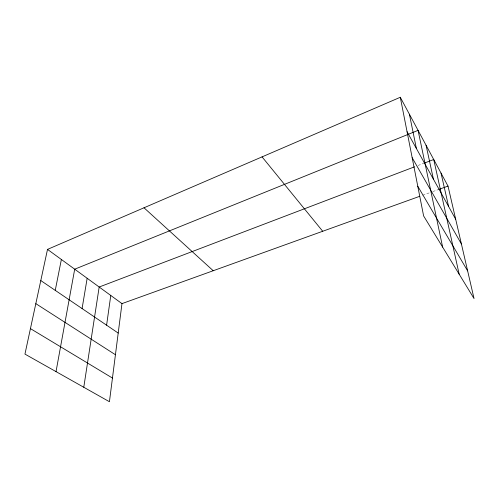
<?xml version="1.0" encoding="UTF-8"?>
<svg xmlns="http://www.w3.org/2000/svg" width="499" height="499" viewBox="0 0 499 499"><rect width="100%" height="100%" fill="white"/><g stroke="black" fill="none" stroke-linecap="round" stroke-linejoin="round"><path stroke-width="0.37" stroke-dasharray="2.5 1.87" d="M418.075 165.468L423.058 163.572M422.665 195.24L429.907 192.633M432.808 191.585L437.873 189.757"/><path stroke-width="0.75" d="M47.511 249.394L121.968 303.617L109.431 401.726L24.95 354.103L47.511 249.394L400.292 97.274L448.015 186.102L474.05 298.583L423.614 215.936L400.292 97.274M106.599 325.192L110.772 295.464M83.776 387.268L99.176 287.019L414.519 166.822M82.085 308.563L87.163 278.267M56.025 371.624L74.7 269.192L418.068 130.364L442.638 247.111M55.246 290.362L61.371 259.486M423.77 163.298L433.725 159.505L459.155 274.182M121.968 303.617L419.778 196.282M438.596 189.495L448.015 186.102M30.439 328.623L112.456 378.061M35.822 303.648L115.437 354.739M40.793 280.563L118.207 333.064M144.011 207.784L213.223 270.726M262.062 156.879L322.71 231.268M417.782 186.277L467.638 270.888M412.168 157.709L461.407 243.949M407.065 131.724L455.681 219.229M441.029 173.103L448.601 206.48M426.077 145.271L433.406 179.135M409.405 114.234L416.391 148.515"/></g></svg>
